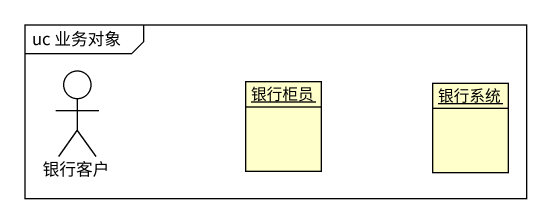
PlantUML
@startuml
mainframe uc 业务对象
allowmixing
hide circle
hide empty members
actor 银行客户
object 银行柜员
object 银行系统
@enduml
